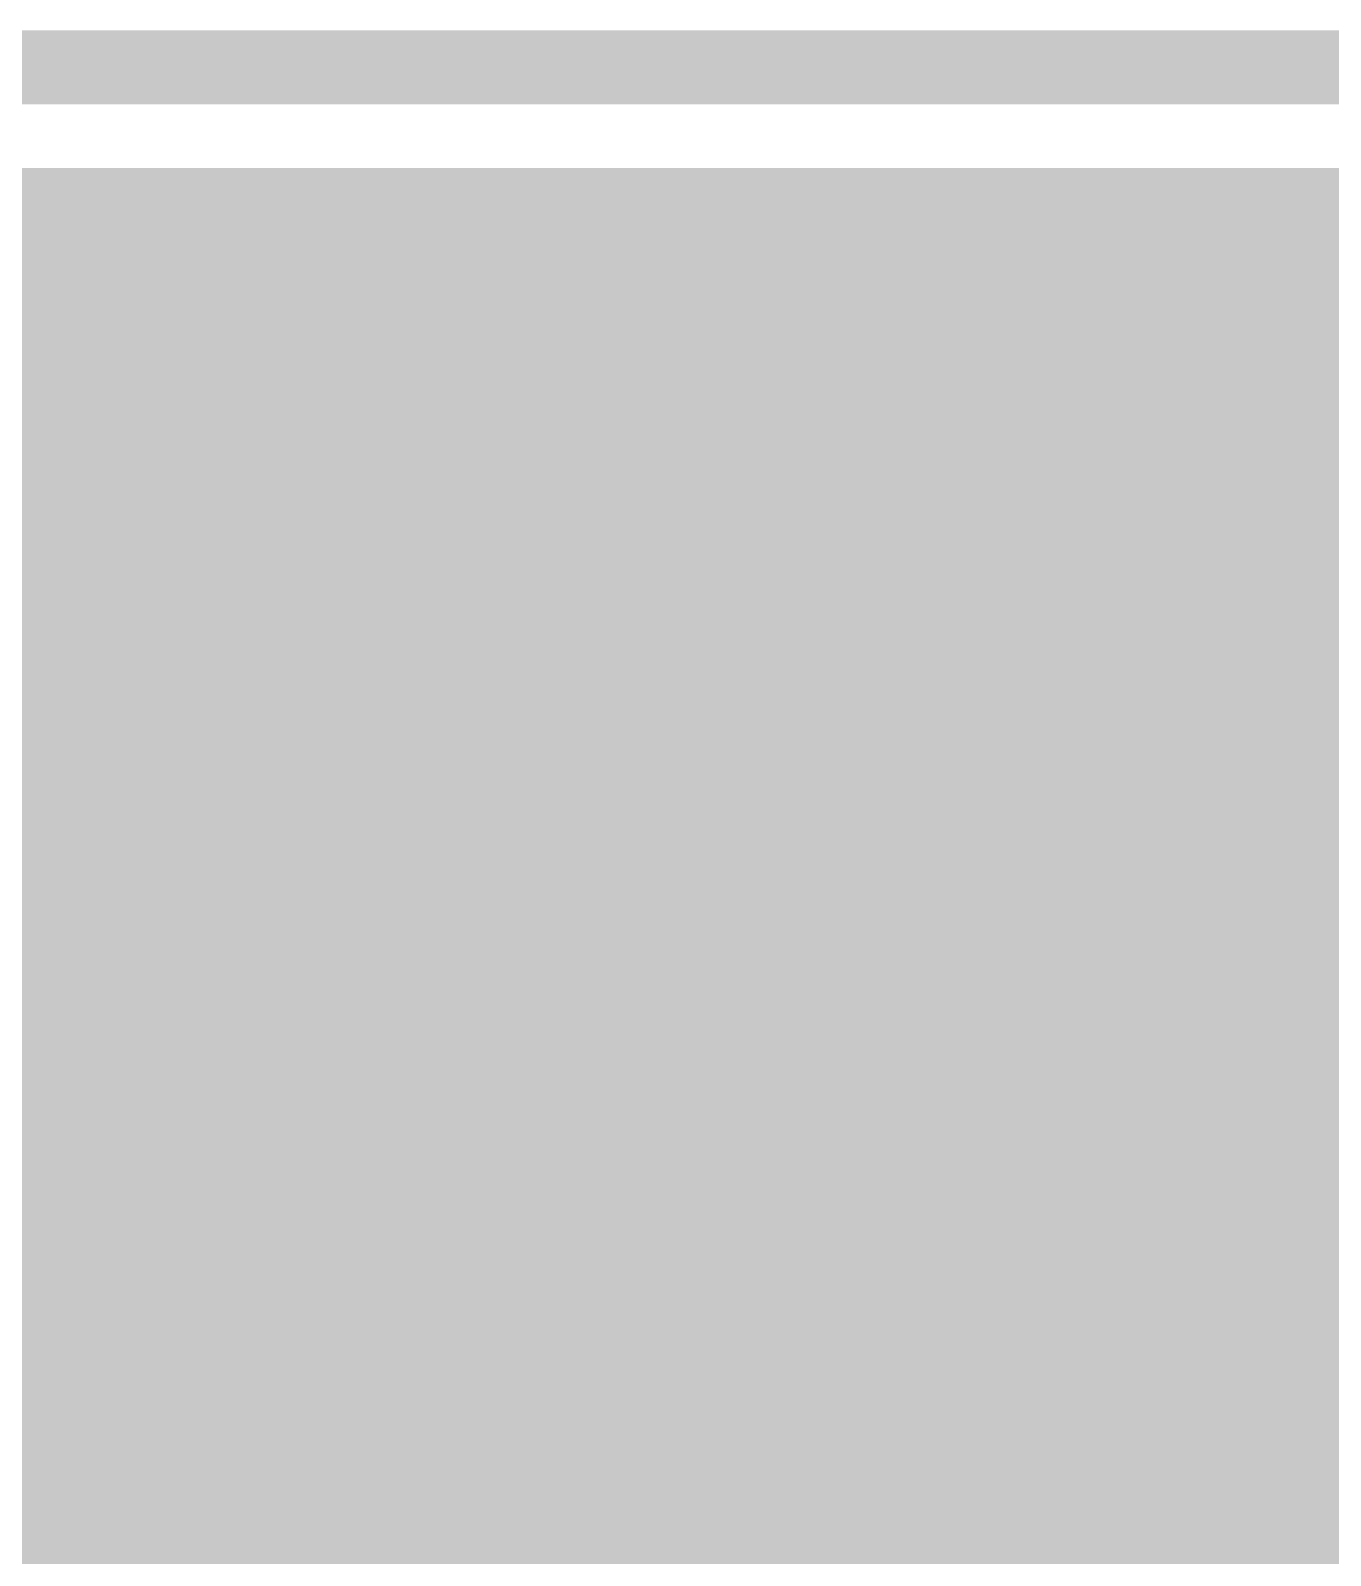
# Model space of a CAD drawing. Extents: x -4 to 136, y -50 to 40.
# Drawn here: x 12.18 to 16.65, y 28.88 to 34.13 of the extents above; entities that cross this region are included whole.
import ezdxf

# ---------------------------------------------------------------- set-up
doc = ezdxf.new("R2010")
doc.units = 0
doc.header["$MEASUREMENT"] = 0
for name, color, linetype in [('25-335-0_BOT', 7, 'CONTINUOUS'), ('25-335-0_DRD', 7, 'CONTINUOUS'), ('25-335-0_GND', 6, 'CONTINUOUS'), ('25-335-0_IN1', 4, 'CONTINUOUS'), ('25-335-0_SST', 9, 'CONTINUOUS'), ('25-335-0_TOP', 12, 'CONTINUOUS')]:
    doc.layers.add(name, color=color, linetype=linetype)

msp = doc.modelspace()

# ---------------------------------------------------------------- linework, layer by layer
at = {"layer": '25-335-0_BOT', "const_width": 0.254}
for points in [[(35.83178, 33.401), (-3.429, 33.401)], [(12.1158, 33.401), (12.1158, 28.61056)], [(12.3444, 33.401), (12.3444, 28.6893)], [(12.573, 33.401), (12.573, 28.72994)], [(12.8016, 33.401), (12.8016, 28.72994)], [(13.0302, 33.401), (13.0302, 28.69692)], [(13.2588, 33.401), (13.2588, 28.62072)], [(13.4874, 33.401), (13.4874, 28.4988)], [(13.716, 33.401), (13.716, 28.31084)], [(13.9446, 33.401), (13.9446, 28.00858)], [(14.1732, 33.401), (14.1732, 18.8468)], [(14.4018, 33.401), (14.4018, 19.0754)], [(14.6304, 33.401), (14.6304, 19.304)], [(14.859, 33.401), (14.859, 19.5326)], [(15.0876, 33.401), (15.0876, 21.43506)], [(15.3162, 33.401), (15.3162, 21.55952)], [(15.5448, 33.401), (15.5448, 21.58238)], [(15.7734, 33.401), (15.7734, 21.51888)], [(16.002, 33.401), (16.002, 21.32584)], [(16.2306, 33.401), (16.2306, 27.3812)], [(16.4592, 33.401), (16.4592, 27.6098)], [(16.6878, 33.401), (16.6878, 27.8384)], [(35.81908, 33.2486), (-3.429, 33.2486)], [(35.87242, 33.02), (-3.429, 33.02)], [(36.0426, 32.7914), (-3.429, 32.7914)], [(38.76548, 32.5628), (-3.429, 32.5628)], [(38.74262, 32.3342), (-3.429, 32.3342)], [(38.80612, 32.1056), (-3.429, 32.1056)], [(38.99662, 31.877), (-3.429, 31.877)], [(34.6964, 31.6484), (-3.429, 31.6484)], [(34.57448, 31.4198), (-3.429, 31.4198)], [(21.15566, 31.1912), (-3.429, 31.1912)], [(19.65198, 30.9626), (-3.429, 30.9626)], [(19.30908, 30.734), (-3.429, 30.734)], [(19.19986, 30.5054), (-3.429, 30.5054)], [(19.12366, 30.2768), (-3.429, 30.2768)], [(18.89506, 30.0482), (3.9878, 30.0482)], [(18.66646, 29.8196), (4.14274, 29.8196)], [(18.43786, 29.591), (4.18592, 29.591)], [(18.20926, 29.3624), (6.43128, 29.3624)], [(17.98066, 29.1338), (6.64718, 29.1338)], [(17.75206, 28.9052), (6.72084, 28.9052)]]:
    msp.add_lwpolyline(points, dxfattribs=at)
at = {"layer": '25-335-0_DRD', "const_width": 0.254}
msp.add_lwpolyline([(-4.0005, 34.00044), (-4.0005, -4.0005), (135.99922, -4.0005), (135.99922, 34.00044), (-4.0005, 34.00044)], dxfattribs=at)
at = {"layer": '25-335-0_GND', "const_width": 0.254}
msp.add_lwpolyline([(-4.0005, 34.00044), (-4.0005, -4.0005), (135.99922, -4.0005), (135.99922, 34.00044), (-4.0005, 34.00044)], dxfattribs=at)
at = {"layer": '25-335-0_IN1', "const_width": 0.254}
for points in [[(35.83178, 33.401), (-3.429, 33.401)], [(12.1158, 33.401), (12.1158, 28.61056)], [(12.3444, 33.401), (12.3444, 28.6893)], [(12.573, 33.401), (12.573, 28.72994)], [(12.8016, 33.401), (12.8016, 28.72994)], [(13.0302, 33.401), (13.0302, 28.69692)], [(13.2588, 33.401), (13.2588, 28.62072)], [(13.4874, 33.401), (13.4874, 28.4988)], [(13.716, 33.401), (13.716, 28.31084)], [(13.9446, 33.401), (13.9446, 28.00858)], [(14.1732, 33.401), (14.1732, 24.6888)], [(14.4018, 33.401), (14.4018, 24.6888)], [(14.6304, 33.401), (14.6304, 24.6888)], [(14.859, 33.401), (14.859, 24.6888)], [(15.0876, 33.401), (15.0876, 24.6888)], [(15.3162, 33.401), (15.3162, 24.6888)], [(15.5448, 33.401), (15.5448, 24.6888)], [(15.7734, 33.401), (15.7734, 24.6888)], [(16.002, 33.401), (16.002, 24.6888)], [(16.2306, 33.401), (16.2306, 24.6888)], [(16.4592, 33.401), (16.4592, 24.6888)], [(16.6878, 33.401), (16.6878, 24.6888)], [(35.81908, 33.2486), (-3.429, 33.2486)], [(35.87242, 33.02), (-3.429, 33.02)], [(36.0172, 32.7914), (-3.429, 32.7914)], [(36.0172, 32.5628), (-3.429, 32.5628)], [(36.0172, 32.3342), (-3.429, 32.3342)], [(36.0172, 32.1056), (-3.429, 32.1056)], [(36.0172, 31.877), (-3.429, 31.877)], [(34.6964, 31.6484), (-3.429, 31.6484)], [(34.57448, 31.4198), (-3.429, 31.4198)], [(21.15566, 31.1912), (-3.429, 31.1912)], [(19.65198, 30.9626), (-3.429, 30.9626)], [(19.30908, 30.734), (-3.429, 30.734)], [(19.19986, 30.5054), (-3.429, 30.5054)], [(19.18716, 30.2768), (-3.429, 30.2768)], [(19.26082, 30.0482), (3.9878, 30.0482)], [(19.47672, 29.8196), (4.14274, 29.8196)], [(36.0172, 29.591), (4.18592, 29.591)], [(36.0172, 29.3624), (6.43128, 29.3624)], [(36.0172, 29.1338), (6.64718, 29.1338)], [(36.0172, 28.9052), (6.72084, 28.9052)]]:
    msp.add_lwpolyline(points, dxfattribs=at)
at = {"layer": '25-335-0_SST'}
for points, const_width in [([(17.526, 33.528), (3.937, 33.528)], 0.254), ([(17.526, 33.528), (17.526, 32.258), (3.937, 32.258)], 0.254), ([(17.526, 33.5026), (3.937, 33.5026)], 0.254), ([(12.2682, 33.528), (12.2682, 32.258)], 0.254), ([(12.4968, 33.528), (12.4968, 32.258)], 0.254), ([(12.7254, 33.528), (12.7254, 32.258)], 0.254), ([(12.954, 33.528), (12.954, 32.258)], 0.254), ([(13.1826, 33.528), (13.1826, 32.258)], 0.254), ([(13.4112, 33.528), (13.4112, 32.258)], 0.254), ([(13.6398, 33.528), (13.6398, 32.258)], 0.254), ([(13.8684, 33.528), (13.8684, 32.258)], 0.254), ([(14.097, 33.528), (14.097, 32.258)], 0.254), ([(14.3256, 33.528), (14.3256, 32.258)], 0.254), ([(14.5542, 33.528), (14.5542, 32.258)], 0.254), ([(14.7828, 33.528), (14.7828, 32.258)], 0.254), ([(15.0114, 33.528), (15.0114, 32.258)], 0.254), ([(15.24, 33.528), (15.24, 32.258)], 0.254), ([(15.4686, 33.528), (15.4686, 32.258)], 0.254), ([(15.6972, 33.528), (15.6972, 32.258)], 0.254), ([(15.9258, 33.528), (15.9258, 32.258)], 0.254), ([(16.1544, 33.528), (16.1544, 32.258)], 0.254), ([(16.383, 33.528), (16.383, 32.258)], 0.254), ([(16.6116, 33.528), (16.6116, 32.258)], 0.254), ([(17.526, 33.274), (3.937, 33.274)], 0.254), ([(17.526, 33.0454), (3.937, 33.0454)], 0.254), ([(17.526, 32.8168), (3.937, 32.8168)], 0.254), ([(17.526, 32.5882), (3.937, 32.5882)], 0.254), ([(17.526, 32.3596), (3.937, 32.3596)], 0.254), ([(17.526, 31.75), (3.937, 31.75)], 0.254), ([(17.526, 31.75), (17.526, 30.48), (3.937, 30.48)], 0.254), ([(12.2682, 31.75), (12.2682, 30.48)], 0.254), ([(12.4968, 31.75), (12.4968, 30.48)], 0.254), ([(12.7254, 31.75), (12.7254, 30.48)], 0.254), ([(12.954, 31.75), (12.954, 30.48)], 0.254), ([(13.1826, 31.75), (13.1826, 30.48)], 0.254), ([(13.4112, 31.75), (13.4112, 30.48)], 0.254), ([(13.6398, 31.75), (13.6398, 30.48)], 0.254), ([(13.8684, 31.75), (13.8684, 30.48)], 0.254), ([(14.097, 31.75), (14.097, 30.48)], 0.254), ([(14.3256, 31.75), (14.3256, 30.48)], 0.254), ([(14.5542, 31.75), (14.5542, 30.48)], 0.254), ([(14.7828, 31.75), (14.7828, 30.48)], 0.254), ([(15.0114, 31.75), (15.0114, 30.48)], 0.254), ([(15.24, 31.75), (15.24, 30.48)], 0.254), ([(15.4686, 31.75), (15.4686, 30.48)], 0.254), ([(15.6972, 31.75), (15.6972, 30.48)], 0.254), ([(15.9258, 31.75), (15.9258, 30.48)], 0.254), ([(16.1544, 31.75), (16.1544, 30.48)], 0.254), ([(16.383, 31.75), (16.383, 30.48)], 0.254), ([(16.6116, 31.75), (16.6116, 30.48)], 0.254), ([(17.526, 31.7246), (3.937, 31.7246)], 0.254), ([(17.526, 31.496), (3.937, 31.496)], 0.254), ([(17.526, 31.2674), (3.937, 31.2674)], 0.254), ([(17.526, 31.0388), (3.937, 31.0388)], 0.254), ([(17.526, 30.8102), (3.937, 30.8102)], 0.254), ([(17.526, 30.5816), (3.937, 30.5816)], 0.254), ([(16.45666, 29.51988), (16.81226, 29.51988), (16.93164, 29.69006), (16.93164, 29.8577), (16.81226, 30.02788), (16.45666, 30.02788), (16.45666, 29.01188)], 0.1524), ([(14.52118, 29.49194), (14.87678, 29.49194), (14.99616, 29.66212), (14.99616, 29.82976), (14.87678, 29.99994), (14.52118, 29.99994), (14.52118, 28.98394)], 0.1524), ([(15.83436, 29.32176), (15.35938, 29.32176), (15.5956, 29.99994), (15.71498, 29.99994), (15.71498, 28.98394)], 0.1524), ([(14.81836, 29.49194), (14.99616, 28.98394)], 0.1524)]:
    msp.add_lwpolyline(points, dxfattribs=dict(at, const_width=const_width))
at = {"layer": '25-335-0_TOP'}
for points, const_width in [([(18.44802, 33.401), (-3.429, 33.401)], 0.254), ([(12.1158, 33.401), (12.1158, 30.0228)], 0.254), ([(12.3444, 33.401), (12.3444, 30.0228)], 0.254), ([(12.573, 33.401), (12.573, 30.0228)], 0.254), ([(12.8016, 33.401), (12.8016, 30.0228)], 0.254), ([(13.0302, 33.401), (13.0302, 30.0228)], 0.254), ([(13.2588, 33.401), (13.2588, 30.0228)], 0.254), ([(13.4874, 33.401), (13.4874, 30.0228)], 0.254), ([(13.716, 33.401), (13.716, 30.0228)], 0.254), ([(13.9446, 33.401), (13.9446, 30.0228)], 0.254), ([(14.1732, 33.401), (14.1732, 30.0228)], 0.254), ([(14.4018, 33.401), (14.4018, 30.0228)], 0.254), ([(14.6304, 33.401), (14.6304, 30.0228)], 0.254), ([(14.859, 33.401), (14.859, 30.0228)], 0.254), ([(15.0876, 33.401), (15.0876, 30.0228)], 0.254), ([(15.3162, 33.401), (15.3162, 30.0228)], 0.254), ([(15.5448, 33.401), (15.5448, 30.0228)], 0.254), ([(15.7734, 33.401), (15.7734, 30.0228)], 0.254), ([(16.002, 33.401), (16.002, 30.0228)], 0.254), ([(16.2306, 33.401), (16.2306, 30.0228)], 0.254), ([(16.4592, 33.401), (16.4592, 30.0228)], 0.254), ([(16.6878, 33.401), (16.6878, 30.0228)], 0.254), ([(18.44802, 33.2486), (-3.429, 33.2486)], 0.254), ([(18.44802, 33.02), (-3.429, 33.02)], 0.254), ([(3.556, 29.591), (18.161, 29.591), (19.558, 30.988), (19.812, 30.988), (20.701, 31.877), (29.21, 31.877), (29.845, 32.512), (36.703, 32.512), (37.211, 33.02), (39.878, 33.02), (40.259, 32.639)], 0.2032), ([(18.44802, 32.7914), (-3.429, 32.7914)], 0.254), ([(18.44802, 32.5628), (-3.429, 32.5628)], 0.254), ([(18.44802, 32.3342), (-3.429, 32.3342)], 0.254), ([(18.44802, 32.1056), (-3.429, 32.1056)], 0.254), ([(20.08886, 31.877), (-3.429, 31.877)], 0.254), ([(19.86026, 31.6484), (-3.429, 31.6484)], 0.254), ([(19.558, 31.4198), (-3.429, 31.4198)], 0.254), ([(19.14906, 31.1912), (-3.429, 31.1912)], 0.254), ([(18.92046, 30.9626), (-3.429, 30.9626)], 0.254), ([(18.69186, 30.734), (-3.429, 30.734)], 0.254), ([(18.46326, 30.5054), (-3.429, 30.5054)], 0.254), ([(18.23466, 30.2768), (-3.429, 30.2768)], 0.254), ([(18.00606, 30.0482), (3.9878, 30.0482)], 0.254), ([(17.98066, 30.0228), (4.0132, 30.0228)], 0.254), ([(19.685, 27.94), (19.685, 28.321), (19.177, 28.829), (6.096, 28.829)], 0.2032)]:
    msp.add_lwpolyline(points, dxfattribs=dict(at, const_width=const_width))

doc.saveas('drawing.dxf')
